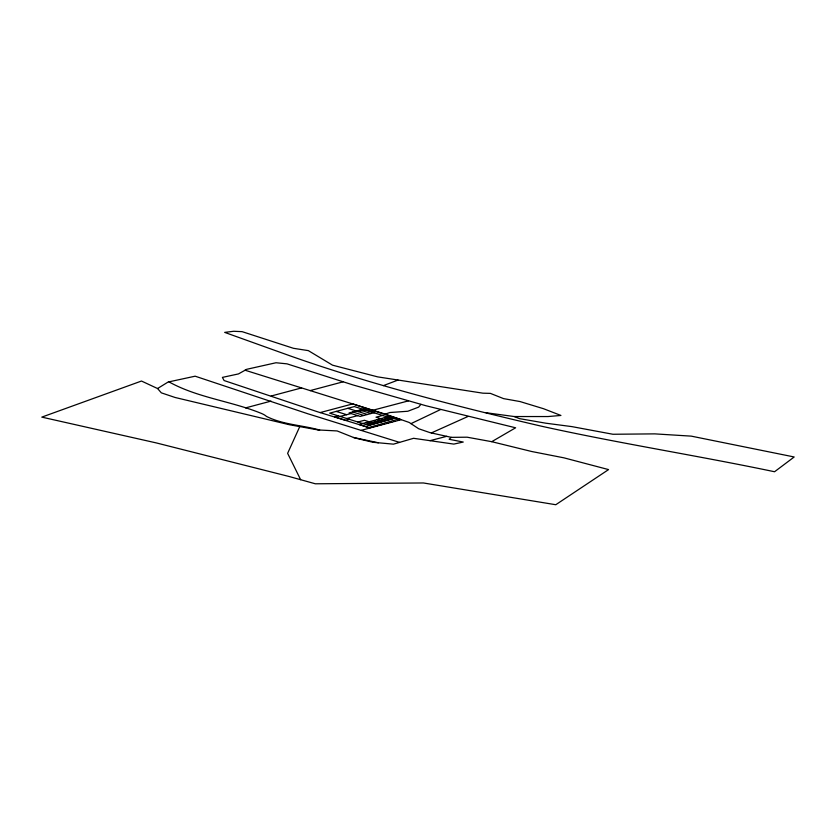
<?xml version="1.0" encoding="UTF-8"?>
<svg xmlns="http://www.w3.org/2000/svg" width="836" height="836" viewBox="0 0 836 836"><rect width="100%" height="100%" fill="white"/><g stroke="black" fill="none" stroke-linecap="round" stroke-linejoin="round"><path stroke-width="1.25" d="M299.758 426.611L287.626 453.342L300.636 479.697M420.895 404.321L418.658 407.111L407.822 411.249L389.806 412.535L385.302 414.123L245.073 370.223M451.304 437.353L449.11 439.287L463.248 442.045L453.812 444.094L413.559 438.304L393.463 444.156L373.002 442.286L354.527 437.876L337.107 430.937L318.088 429.944L289.266 424.698L175.079 397.476L161.317 392.836L157.555 388.531L141.483 381.038L41.8 417.122L156.322 442.923L289.078 476.489L315.35 483.793L423.413 482.968L555.783 504.725L608.566 469.592L563.976 457.846L531.675 451.503L491.735 441.69L467.125 437.197L451.304 437.353L430.059 432.661L418.658 428.732L409.212 422.462L385.302 414.123M157.555 388.531L168.099 382.031L195.143 376.19L307.93 413.799L399.566 442.38M491.735 441.69L515.613 427.792L425.911 405.732L352.959 384.915L287.02 363.848L275.995 362.751L246.724 369.303L238.469 373.922L222.397 377.391L224.09 380.537L317.272 411.699L370.108 427.969L358.999 424.479L388.019 416.746L399.117 420.236M410.988 423.643L440.562 409.546M431.334 432.943L467.93 416.495M383.4 385.615L397.999 380.066M271.209 396.003L301.587 387.914M245.554 407.895L271.031 401.113M310.156 390.6L343.053 381.833M320.136 412.587L352.698 403.913L401.228 419.672L361.392 430.289M338.193 415.826L334.567 416.788L345.676 420.289L349.302 419.317M340.106 416.443L351.015 413.538M358.257 411.605L364.81 409.859M346.794 418.533L357.672 415.628M357.871 422.023L364.423 420.289L372.166 422.723M382.575 415.45L376.022 417.195L391.865 422.17M365.614 424.469L390.318 417.885M368.331 425.315L393.024 418.742L354.349 406.568L329.656 413.151L373.723 427.008M372.908 410.236L408.532 400.852M429.997 440.666L446.685 436.34M514.234 416.537L548.019 416.547L560.925 415.45L543.546 408.72L520.044 401.562L503.585 398.626L490.387 393.38L482.905 393.181L377.653 376.869L332.54 365.175L308.317 350.618L293.478 348.309L242.106 331.652L233.714 331.275L224.675 332.383L289.538 355.666C371.727 384.623 456.226 406.317 541.007 426.099C618.483 443.279 696.9 455.453 774.554 471.744L794.2 456.978L691.247 436.131L654.797 433.874L612.913 434.26L571.918 426.621L545.95 423.215L519.438 418.627L514.234 416.537L486.009 412.733M318.088 429.944L319.665 430.028C302.12 425.127 282.861 424.719 266.433 416.391A23.586 6.145 8.6 0 0 261.678 413.538C231.478 401.113 197.536 397.831 168.945 381.853M378.405 442.787L353.429 437.447M359.961 410.027L371.059 413.517M384.382 417.707L395.491 421.208M347.807 408.313L367.432 414.489M352.708 411.96L363.806 415.45M377.13 419.641L388.238 423.141M373.504 420.612L384.612 424.103M369.878 421.574L380.986 425.075M336.197 411.406L346.658 414.698M366.252 422.546L377.349 426.036M363.587 409.065L349.082 412.921L360.18 416.422L374.695 412.556L363.587 409.065"/></g></svg>
